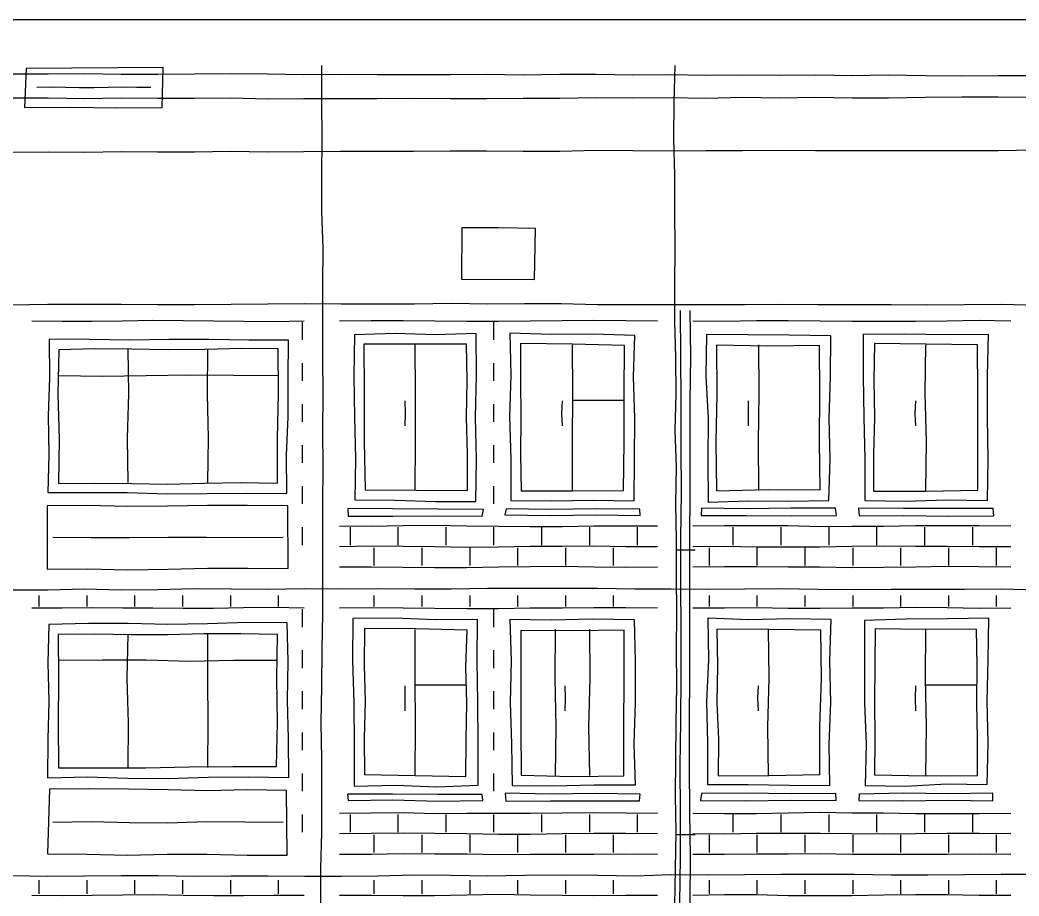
# Model space of a CAD drawing. Header units: millimetres. Extents: x 0 to 320, y 0 to 165.
# Drawn here: x 149.5 to 237.2, y 88.1 to 165 of the extents above; entities that cross this region are included whole.
import ezdxf

# ---------------------------------------------------------------- set-up
doc = ezdxf.new("R2010")
doc.units = ezdxf.units.MM
for name, color, linetype, true_color in [('01_KARKAS', 1, 'Continuous', 0xd62728), ('02_PROYOMY', 5, 'Continuous', 0x1f5fd6), ('03_BALKONY', 3, 'Continuous', 0x2ca02c), ('04_KLADKA', 32, 'Continuous', 0x8c5a2b), ('06_VODOSTOK', 4, 'Continuous', 0x0f9aa0), ('08_KRYSHA', 8, 'Continuous', 0x444444)]:
    doc.layers.add(name, color=color, linetype=linetype, true_color=true_color)

msp = doc.modelspace()

# ---------------------------------------------------------------- linework, layer by layer
at = {"layer": '01_KARKAS'}
for points in [[(240, 165), (236.8, 165), (233.6, 165), (230.4, 165), (227.2, 165), (224, 165), (220.8, 165), (217.6, 165), (214.4, 165), (211.2, 165), (208, 165), (204.8, 165), (201.6, 165), (198.4, 165), (195.2, 165), (192, 165), (188.8, 165), (185.6, 165), (182.4, 165), (179.2, 165), (176, 165), (172.8, 165), (169.6, 165), (166.4, 165), (163.2, 165), (160, 165), (156.8, 165), (153.6, 165), (150.4, 165), (147.2, 165)], [(175.918, 87.306), (175.909, 90.51), (175.99, 93.714), (175.984, 96.918), (175.989, 100.122), (175.944, 103.327), (175.986, 106.531), (176.018, 109.735), (176.096, 112.939), (176.083, 116.143), (176.093, 119.347), (176.097, 122.551), (176.105, 125.755), (176.081, 128.959), (176.101, 132.163), (176.082, 135.367), (176.09, 138.571), (176.079, 141.776), (176.122, 144.98), (176.002, 148.184), (175.986, 151.388), (176.036, 154.592), (175.993, 157.796), (176, 161)], [(206.98, 87.306), (207.036, 90.51), (207.092, 93.714), (207.023, 96.918), (207.044, 100.122), (207.098, 103.327), (207.137, 106.531), (207.106, 109.735), (207.139, 112.939), (207.101, 116.143), (207.109, 119.347), (207.069, 122.551), (207.112, 125.755), (207.008, 128.959), (207.077, 132.163), (207.046, 135.367), (206.981, 138.571), (206.973, 141.776), (206.989, 144.98), (206.967, 148.184), (206.971, 151.388), (206.893, 154.592), (206.899, 157.796), (207, 161)], [(148.742, 139.998), (151.959, 140.047), (155.175, 140.051), (158.392, 140.045), (161.608, 140.043), (164.825, 140.04), (168.041, 140.07), (171.258, 140.083), (174.474, 140.108), (177.691, 140.08), (180.907, 140.086), (184.124, 140.086), (187.34, 140.135), (190.557, 140.089), (193.773, 140.108), (196.99, 140.12), (200.206, 140.041), (203.423, 140.041), (206.639, 140.033), (209.856, 140.035), (213.072, 140.025), (216.289, 140.051), (219.505, 140.027), (222.722, 140.021), (225.938, 140.023), (229.155, 140.002), (232.371, 140.027), (235.588, 140.055), (238.804, 139.961)], [(148.742, 114.998), (151.959, 114.983), (155.175, 115.086), (158.392, 114.992), (161.608, 115.03), (164.825, 115.115), (168.041, 115.063), (171.258, 115.047), (174.474, 115.104), (177.691, 115.073), (180.907, 115.106), (184.124, 115.074), (187.34, 115.085), (190.557, 115.13), (193.773, 115.129), (196.99, 115.119), (200.206, 115.127), (203.423, 115.079), (206.639, 115.068), (209.856, 115.051), (213.072, 115.067), (216.289, 115.091), (219.505, 115.036), (222.722, 115.02), (225.938, 115.05), (229.155, 115.041), (232.371, 115.035), (235.588, 115.067), (238.804, 114.993)], [(148.742, 89.903), (151.959, 89.871), (155.175, 89.878), (158.392, 89.908), (161.608, 89.901), (164.825, 89.848), (168.041, 89.896), (171.258, 89.881), (174.474, 89.844), (177.691, 89.849), (180.907, 89.886), (184.124, 89.96), (187.34, 89.938), (190.557, 89.894), (193.773, 89.934), (196.99, 89.981), (200.206, 89.935), (203.423, 89.895), (206.639, 89.99), (209.856, 89.984), (213.072, 90.01), (216.289, 90.019), (219.505, 90.045), (222.722, 90.034), (225.938, 89.984), (229.155, 89.97), (232.371, 90.003), (235.588, 90.034), (238.804, 90.027)]]:
    msp.add_lwpolyline(points, dxfattribs=at)
at = {"layer": '02_PROYOMY'}
for points in [[(178.863, 137.363), (178.812, 133.745), (178.852, 130.126), (178.945, 126.508), (178.883, 122.889)], [(189.544, 137.476), (185.984, 137.363), (182.423, 137.475), (178.863, 137.363)], [(189.523, 122.731), (189.554, 126.417), (189.468, 130.104), (189.579, 133.79), (189.544, 137.476)], [(192.482, 137.514), (192.576, 133.84), (192.449, 130.164), (192.573, 126.491), (192.567, 122.816)], [(203.452, 137.296), (199.796, 137.413), (196.138, 137.392), (192.482, 137.514)], [(203.414, 122.797), (203.415, 126.422), (203.462, 130.047), (203.351, 133.672), (203.452, 137.296)], [(209.755, 137.387), (209.691, 133.713), (209.905, 130.042), (209.861, 126.368), (209.893, 122.694)], [(220.642, 137.278), (217.013, 137.329), (213.384, 137.354), (209.755, 137.387)], [(220.486, 122.832), (220.599, 126.442), (220.501, 130.055), (220.636, 133.666), (220.642, 137.278)], [(223.492, 137.408), (223.485, 133.759), (223.548, 130.111), (223.637, 126.463), (223.626, 122.814)], [(234.482, 137.408), (230.818, 137.353), (227.155, 137.421), (223.492, 137.408)], [(234.391, 122.816), (234.445, 126.464), (234.407, 130.112), (234.403, 133.76), (234.482, 137.408)], [(188.702, 136.555), (184.194, 136.546), (179.686, 136.539)], [(179.686, 136.539), (179.721, 132.276), (179.726, 128.014), (179.786, 123.751)], [(184.2, 123.7), (184.213, 127.967), (184.209, 132.233), (184.2, 136.5)], [(188.767, 123.701), (188.782, 126.915), (188.704, 130.128), (188.762, 133.342), (188.702, 136.555)], [(193.42, 136.594), (193.427, 133.361), (193.471, 130.128), (193.414, 126.895), (193.486, 123.663)], [(202.566, 136.429), (197.994, 136.556), (193.42, 136.594)], [(198, 123.7), (197.984, 127.967), (198.006, 132.233), (198, 136.5)], [(202.474, 123.697), (202.512, 127.941), (202.523, 132.185), (202.566, 136.429)], [(210.632, 136.455), (210.658, 132.197), (210.579, 127.94), (210.62, 123.682)], [(219.65, 136.432), (215.141, 136.382), (210.632, 136.455)], [(214.336, 123.7), (214.314, 127.967), (214.374, 132.233), (214.336, 136.5)], [(219.723, 123.775), (219.664, 127.993), (219.698, 132.213), (219.65, 136.432)], [(224.482, 136.598), (224.434, 133.359), (224.474, 130.119), (224.385, 126.879), (224.404, 123.639)], [(233.518, 136.497), (229, 136.541), (224.482, 136.598)], [(229, 123.7), (229.056, 127.967), (228.926, 132.233), (229, 136.5)], [(233.564, 123.733), (233.538, 127.988), (233.549, 132.242), (233.518, 136.497)], [(183.3, 129.37), (183.325, 130.465), (183.3, 131.56)], [(197.1, 129.37), (197.065, 130.465), (197.1, 131.56)], [(198, 131.636), (202.5, 131.636)], [(213.436, 129.37), (213.429, 130.465), (213.436, 131.56)], [(228.1, 129.37), (228.052, 130.465), (228.1, 131.56)], [(179.786, 123.751), (184.277, 123.743), (188.767, 123.701)], [(193.486, 123.663), (197.98, 123.668), (202.474, 123.697)], [(210.62, 123.682), (215.171, 123.779), (219.723, 123.775)], [(224.404, 123.639), (228.984, 123.655), (233.564, 123.733)], [(178.883, 122.889), (182.43, 122.849), (185.976, 122.738), (189.523, 122.731)], [(192.567, 122.816), (196.182, 122.793), (199.798, 122.842), (203.414, 122.797)], [(209.893, 122.694), (213.423, 122.807), (216.955, 122.755), (220.486, 122.832)], [(223.626, 122.814), (227.214, 122.76), (230.803, 122.874), (234.391, 122.816)], [(190.169, 122.047), (186.204, 122.071), (182.239, 122.108), (178.274, 122.122)], [(178.274, 122.122), (178.32, 121.45)], [(190.062, 121.456), (190.169, 122.047)], [(192.164, 122.091), (192.057, 121.563)], [(203.907, 122.056), (199.993, 122.088), (196.078, 122.033), (192.164, 122.091)], [(203.936, 121.523), (203.907, 122.056)], [(209.293, 122.143), (209.27, 121.523)], [(221.072, 122.14), (217.146, 122.167), (213.22, 122.088), (209.293, 122.143)], [(221.157, 121.515), (221.072, 122.14)], [(234.894, 122.113), (230.958, 122.128), (227.022, 122.134), (223.086, 122.159)], [(223.086, 122.159), (223.126, 121.471)], [(234.947, 121.478), (234.894, 122.113)], [(178.32, 121.45), (182.234, 121.444), (186.148, 121.472), (190.062, 121.456)], [(192.057, 121.563), (196.017, 121.507), (199.977, 121.565), (203.936, 121.523)], [(209.27, 121.523), (213.233, 121.514), (217.195, 121.493), (221.157, 121.515)], [(223.126, 121.471), (227.066, 121.505), (231.006, 121.455), (234.947, 121.478)], [(178.704, 112.474), (178.676, 108.791), (178.795, 105.109), (178.839, 101.426), (178.826, 97.743)], [(189.643, 112.397), (185.996, 112.364), (182.351, 112.489), (178.704, 112.474)], [(189.726, 97.833), (189.717, 101.474), (189.694, 105.115), (189.612, 108.756), (189.643, 112.397)], [(203.433, 112.344), (199.783, 112.412), (196.132, 112.325), (192.481, 112.384)], [(192.481, 112.384), (192.598, 108.744), (192.528, 105.102), (192.65, 101.462), (192.689, 97.821)], [(203.513, 97.866), (203.411, 101.485), (203.531, 105.105), (203.503, 108.725), (203.433, 112.344)], [(209.865, 112.49), (209.915, 108.84), (209.757, 105.192), (209.844, 101.542), (209.822, 97.893)], [(220.677, 112.384), (217.073, 112.456), (213.468, 112.354), (209.865, 112.49)], [(220.581, 97.811), (220.523, 101.455), (220.666, 105.097), (220.572, 108.741), (220.677, 112.384)], [(223.62, 112.293), (223.61, 108.671), (223.616, 105.05), (223.742, 101.429), (223.678, 97.808)], [(234.505, 112.512), (230.877, 112.427), (227.247, 112.42), (223.62, 112.293)], [(234.365, 97.899), (234.46, 101.551), (234.357, 105.206), (234.463, 108.858), (234.505, 112.512)], [(179.754, 111.59), (179.716, 108.384), (179.799, 105.178), (179.72, 101.973), (179.742, 98.767)], [(188.755, 111.45), (184.256, 111.573), (179.754, 111.59)], [(184.2, 98.7), (184.205, 102.967), (184.172, 107.233), (184.2, 111.5)], [(188.633, 98.617), (188.66, 101.826), (188.705, 105.034), (188.645, 108.243), (188.755, 111.45)], [(193.452, 111.405), (193.449, 107.176), (193.445, 102.947), (193.483, 98.718)], [(202.52, 111.453), (197.986, 111.393), (193.452, 111.405)], [(196.5, 98.7), (196.553, 102.967), (196.456, 107.233), (196.5, 111.5)], [(199.5, 98.7), (199.414, 102.967), (199.553, 107.233), (199.5, 111.5)], [(202.493, 98.662), (202.48, 102.926), (202.532, 107.189), (202.52, 111.453)], [(210.647, 111.528), (210.697, 108.313), (210.639, 105.098), (210.795, 101.885), (210.757, 98.67)], [(219.791, 111.442), (215.219, 111.505), (210.647, 111.528)], [(215.2, 98.7), (215.139, 102.967), (215.241, 107.233), (215.2, 111.5)], [(219.677, 98.766), (219.684, 102.991), (219.825, 107.216), (219.791, 111.442)], [(224.547, 111.571), (224.52, 108.364), (224.491, 105.158), (224.529, 101.951), (224.492, 98.745)], [(233.446, 111.529), (228.997, 111.508), (224.547, 111.571)], [(229, 98.7), (229.056, 102.967), (228.957, 107.233), (229, 111.5)], [(233.526, 98.693), (233.531, 101.902), (233.465, 105.111), (233.481, 108.32), (233.446, 111.529)], [(183.3, 104.37), (183.309, 105.465), (183.3, 106.56)], [(184.2, 106.636), (188.7, 106.636)], [(197.35, 104.37), (197.377, 105.465), (197.35, 106.56)], [(214.3, 104.37), (214.254, 105.465), (214.3, 106.56)], [(228.1, 104.37), (228.074, 105.465), (228.1, 106.56)], [(229, 106.636), (233.5, 106.636)], [(179.742, 98.767), (184.187, 98.691), (188.633, 98.617)], [(193.483, 98.718), (197.987, 98.616), (202.493, 98.662)], [(210.757, 98.67), (215.217, 98.691), (219.677, 98.766)], [(224.492, 98.745), (229.009, 98.665), (233.526, 98.693)], [(178.826, 97.743), (182.459, 97.83), (186.093, 97.711), (189.726, 97.833)], [(192.689, 97.821), (196.297, 97.785), (199.905, 97.883), (203.513, 97.866)], [(209.822, 97.893), (213.409, 97.903), (216.995, 97.834), (220.581, 97.811)], [(223.678, 97.808), (227.241, 97.767), (230.802, 97.964), (234.365, 97.899)], [(190.077, 97.03), (186.132, 97.034), (182.188, 97.039), (178.243, 97.049)], [(178.243, 97.049), (178.3, 96.494)], [(178.3, 96.494), (182.24, 96.545), (186.18, 96.451), (190.12, 96.502)], [(190.12, 96.502), (190.077, 97.03)], [(203.937, 97.067), (199.99, 97.123), (196.042, 97.068), (192.095, 97.151)], [(192.095, 97.151), (192.145, 96.452)], [(192.145, 96.452), (196.056, 96.472), (199.968, 96.455), (203.88, 96.472)], [(203.88, 96.472), (203.937, 97.067)], [(209.308, 97.106), (209.233, 96.502)], [(209.233, 96.502), (213.191, 96.459), (217.15, 96.529), (221.109, 96.501)], [(221.104, 97.121), (217.172, 97.097), (213.24, 97.148), (209.308, 97.106)], [(221.109, 96.501), (221.104, 97.121)], [(223.127, 97.066), (223.11, 96.5)], [(223.11, 96.5), (227.032, 96.478), (230.955, 96.514), (234.878, 96.454)], [(234.859, 97.137), (230.949, 97.096), (227.038, 97.128), (223.127, 97.066)], [(234.878, 96.454), (234.859, 97.137)]]:
    msp.add_lwpolyline(points, dxfattribs=at)
at = {"layer": '03_BALKONY'}
for points in [[(152.082, 136.987), (152.116, 133.621), (151.983, 130.256), (152.036, 126.89), (151.95, 123.525)], [(173.084, 136.884), (169.584, 136.887), (166.084, 136.966), (162.583, 136.953), (159.083, 136.897), (155.583, 136.951), (152.082, 136.987)], [(172.922, 123.439), (172.897, 126.801), (173.035, 130.161), (173.054, 133.523), (173.084, 136.884)], [(152.912, 136.064), (152.845, 132.147), (152.955, 128.23), (152.892, 124.312)], [(172.156, 136.149), (168.949, 136.157), (165.742, 136.087), (162.534, 136.057), (159.327, 136.098), (156.119, 136.141), (152.912, 136.064)], [(159, 124.4), (158.938, 128.3), (159.052, 132.2), (159, 136.1)], [(166, 124.4), (166.063, 128.3), (165.971, 132.2), (166, 136.1)], [(172.103, 124.349), (172.115, 128.282), (172.188, 132.215), (172.156, 136.149)], [(152.9, 133.8), (156.74, 133.741), (160.58, 133.792), (164.42, 133.846), (168.26, 133.815), (172.1, 133.8)], [(152.892, 124.312), (156.094, 124.344), (159.296, 124.318), (162.498, 124.263), (165.699, 124.34), (168.901, 124.399), (172.103, 124.349)], [(151.95, 123.525), (155.445, 123.541), (158.941, 123.516), (162.436, 123.413), (165.931, 123.451), (169.427, 123.478), (172.922, 123.439)], [(173.001, 122.352), (169.485, 122.379), (165.969, 122.377), (162.453, 122.34), (158.937, 122.301), (155.421, 122.378), (151.905, 122.37)], [(151.905, 122.37), (151.911, 116.799)], [(173.04, 116.856), (173.001, 122.352)], [(152.4, 119.6), (155.767, 119.571), (159.133, 119.569), (162.5, 119.623), (165.867, 119.618), (169.233, 119.588), (172.6, 119.6)], [(151.911, 116.799), (155.432, 116.817), (158.954, 116.745), (162.475, 116.812), (165.997, 116.882), (169.518, 116.876), (173.04, 116.856)], [(152.041, 111.934), (151.944, 108.576), (152.036, 105.217), (151.944, 101.859), (151.919, 98.501)], [(172.944, 112.086), (169.46, 112.126), (165.977, 111.997), (162.493, 111.954), (159.008, 112.025), (155.524, 112.021), (152.041, 111.934)], [(173.095, 98.522), (173.062, 101.913), (172.987, 105.304), (173.031, 108.696), (172.944, 112.086)], [(152.856, 111.064), (152.882, 107.165), (152.855, 103.265), (152.889, 99.366)], [(172.098, 111.074), (168.891, 111.122), (165.684, 111.113), (162.477, 111.023), (159.27, 111.024), (156.063, 111.085), (152.856, 111.064)], [(159, 99.4), (159.03, 103.3), (158.928, 107.2), (159, 111.1)], [(166, 99.4), (166.012, 103.3), (166.008, 107.2), (166, 111.1)], [(172.015, 99.483), (172.11, 103.346), (172.044, 107.211), (172.098, 111.074)], [(152.9, 108.8), (156.74, 108.834), (160.58, 108.837), (164.42, 108.736), (168.26, 108.807), (172.1, 108.8)], [(152.889, 99.366), (156.714, 99.368), (160.54, 99.375), (164.365, 99.448), (168.19, 99.475), (172.015, 99.483)], [(151.919, 98.501), (155.449, 98.567), (158.978, 98.455), (162.507, 98.431), (166.037, 98.541), (169.566, 98.588), (173.095, 98.522)], [(152.097, 97.49), (151.916, 91.807)], [(172.912, 97.378), (169.443, 97.422), (165.974, 97.35), (162.505, 97.441), (159.036, 97.492), (155.566, 97.516), (152.097, 97.49)], [(172.942, 91.702), (172.912, 97.378)], [(152.4, 94.6), (155.767, 94.647), (159.133, 94.578), (162.5, 94.538), (165.867, 94.646), (169.233, 94.624), (172.6, 94.6)], [(151.916, 91.807), (155.42, 91.775), (158.925, 91.71), (162.429, 91.793), (165.934, 91.792), (169.438, 91.702), (172.942, 91.702)]]:
    msp.add_lwpolyline(points, dxfattribs=at)
at = {"layer": '04_KLADKA'}
for points in [[(150.55, 138.6), (153.206, 138.565), (155.861, 138.56), (158.517, 138.581), (161.172, 138.656), (163.828, 138.633), (166.483, 138.606), (169.139, 138.554), (171.794, 138.547), (174.45, 138.6)], [(177.55, 138.6), (180.34, 138.631), (183.13, 138.625), (185.92, 138.601), (188.71, 138.556), (191.5, 138.573), (194.29, 138.603), (197.08, 138.622), (199.87, 138.667), (202.66, 138.619), (205.45, 138.6)], [(208.55, 138.6), (211.34, 138.571), (214.13, 138.639), (216.92, 138.621), (219.71, 138.607), (222.5, 138.561), (225.29, 138.562), (228.08, 138.578), (230.87, 138.608), (233.66, 138.642), (236.45, 138.6)], [(174.3, 136.92), (174.3, 138.48)], [(191.1, 136.92), (191.1, 138.48)], [(174.3, 133.32), (174.3, 134.88)], [(191.1, 133.32), (191.1, 134.88)], [(174.3, 129.72), (174.3, 131.28)], [(191.1, 129.72), (191.1, 131.28)], [(174.3, 126.12), (174.3, 127.68)], [(191.1, 126.12), (191.1, 127.68)], [(174.3, 122.52), (174.3, 124.08)], [(191.1, 122.52), (191.1, 124.08)], [(174.3, 118.92), (174.3, 120.48)], [(177.55, 120.6), (180.34, 120.581), (183.13, 120.625), (185.92, 120.667), (188.71, 120.618), (191.5, 120.586), (194.29, 120.544), (197.08, 120.55), (199.87, 120.596), (202.66, 120.609), (205.45, 120.6)], [(178.5, 118.92), (178.5, 120.48)], [(182.7, 118.92), (182.7, 120.48)], [(186.9, 118.92), (186.9, 120.48)], [(191.1, 118.92), (191.1, 120.48)], [(195.3, 118.92), (195.3, 120.48)], [(199.5, 118.92), (199.5, 120.48)], [(203.7, 118.92), (203.7, 120.48)], [(208.55, 120.6), (211.34, 120.631), (214.13, 120.634), (216.92, 120.636), (219.71, 120.548), (222.5, 120.565), (225.29, 120.567), (228.08, 120.621), (230.87, 120.631), (233.66, 120.642), (236.45, 120.6)], [(212.1, 118.92), (212.1, 120.48)], [(216.3, 118.92), (216.3, 120.48)], [(220.5, 118.92), (220.5, 120.48)], [(224.7, 118.92), (224.7, 120.48)], [(228.9, 118.92), (228.9, 120.48)], [(233.1, 118.92), (233.1, 120.48)], [(177.55, 118.8), (180.34, 118.834), (183.13, 118.832), (185.92, 118.794), (188.71, 118.737), (191.5, 118.75), (194.29, 118.812), (197.08, 118.818), (199.87, 118.84), (202.66, 118.804), (205.45, 118.8)], [(180.6, 117.12), (180.6, 118.68)], [(184.8, 117.12), (184.8, 118.68)], [(189, 117.12), (189, 118.68)], [(193.2, 117.12), (193.2, 118.68)], [(197.4, 117.12), (197.4, 118.68)], [(201.6, 117.12), (201.6, 118.68)], [(208.55, 118.8), (211.34, 118.819), (214.13, 118.767), (216.92, 118.75), (219.71, 118.746), (222.5, 118.807), (225.29, 118.857), (228.08, 118.821), (230.87, 118.816), (233.66, 118.794), (236.45, 118.8)], [(210, 117.12), (210, 118.68)], [(214.2, 117.12), (214.2, 118.68)], [(218.4, 117.12), (218.4, 118.68)], [(222.6, 117.12), (222.6, 118.68)], [(226.8, 117.12), (226.8, 118.68)], [(231, 117.12), (231, 118.68)], [(235.2, 117.12), (235.2, 118.68)], [(177.55, 117), (180.34, 117), (183.13, 116.965), (185.92, 116.934), (188.71, 116.955), (191.5, 117.016), (194.29, 117.02), (197.08, 117.057), (199.87, 117.018), (202.66, 116.964), (205.45, 117)], [(208.55, 117), (211.34, 117.049), (214.13, 117.044), (216.92, 117.008), (219.71, 117.008), (222.5, 116.937), (225.29, 116.987), (228.08, 116.996), (230.87, 117.051), (233.66, 117.049), (236.45, 117)], [(151.2, 113.52), (151.2, 114.5)], [(155.4, 113.52), (155.4, 114.5)], [(159.6, 113.52), (159.6, 114.5)], [(163.8, 113.52), (163.8, 114.5)], [(168, 113.52), (168, 114.5)], [(172.2, 113.52), (172.2, 114.5)], [(180.6, 113.52), (180.6, 114.5)], [(184.8, 113.52), (184.8, 114.5)], [(189, 113.52), (189, 114.5)], [(193.2, 113.52), (193.2, 114.5)], [(197.4, 113.52), (197.4, 114.5)], [(201.6, 113.52), (201.6, 114.5)], [(210, 113.52), (210, 114.5)], [(214.2, 113.52), (214.2, 114.5)], [(218.4, 113.52), (218.4, 114.5)], [(222.6, 113.52), (222.6, 114.5)], [(226.8, 113.52), (226.8, 114.5)], [(231, 113.52), (231, 114.5)], [(235.2, 113.52), (235.2, 114.5)], [(150.55, 113.4), (153.206, 113.411), (155.861, 113.439), (158.517, 113.41), (161.172, 113.398), (163.828, 113.364), (166.483, 113.372), (169.139, 113.43), (171.794, 113.453), (174.45, 113.4)], [(174.3, 111.72), (174.3, 113.28)], [(177.55, 113.4), (180.34, 113.445), (183.13, 113.405), (185.92, 113.368), (188.71, 113.344), (191.5, 113.351), (194.29, 113.399), (197.08, 113.416), (199.87, 113.44), (202.66, 113.431), (205.45, 113.4)], [(191.1, 111.72), (191.1, 113.28)], [(208.55, 113.4), (211.34, 113.418), (214.13, 113.427), (216.92, 113.389), (219.71, 113.376), (222.5, 113.396), (225.29, 113.418), (228.08, 113.465), (230.87, 113.429), (233.66, 113.385), (236.45, 113.4)], [(174.3, 108.12), (174.3, 109.68)], [(191.1, 108.12), (191.1, 109.68)], [(174.3, 104.52), (174.3, 106.08)], [(191.1, 104.52), (191.1, 106.08)], [(174.3, 100.92), (174.3, 102.48)], [(191.1, 100.92), (191.1, 102.48)], [(174.3, 97.32), (174.3, 98.88)], [(191.1, 97.32), (191.1, 98.88)], [(174.3, 93.72), (174.3, 95.28)], [(177.55, 95.4), (180.34, 95.428), (183.13, 95.441), (185.92, 95.366), (188.71, 95.375), (191.5, 95.394), (194.29, 95.394), (197.08, 95.429), (199.87, 95.439), (202.66, 95.417), (205.45, 95.4)], [(178.5, 93.72), (178.5, 95.28)], [(182.7, 93.72), (182.7, 95.28)], [(186.9, 93.72), (186.9, 95.28)], [(191.1, 93.72), (191.1, 95.28)], [(195.3, 93.72), (195.3, 95.28)], [(199.5, 93.72), (199.5, 95.28)], [(203.7, 93.72), (203.7, 95.28)], [(208.55, 95.4), (211.34, 95.362), (214.13, 95.344), (216.92, 95.403), (219.71, 95.463), (222.5, 95.419), (225.29, 95.425), (228.08, 95.35), (230.87, 95.353), (233.66, 95.355), (236.45, 95.4)], [(212.1, 93.72), (212.1, 95.28)], [(216.3, 93.72), (216.3, 95.28)], [(220.5, 93.72), (220.5, 95.28)], [(224.7, 93.72), (224.7, 95.28)], [(228.9, 93.72), (228.9, 95.28)], [(233.1, 93.72), (233.1, 95.28)], [(177.55, 93.6), (180.34, 93.621), (183.13, 93.657), (185.92, 93.639), (188.71, 93.597), (191.5, 93.551), (194.29, 93.557), (197.08, 93.605), (199.87, 93.64), (202.66, 93.636), (205.45, 93.6)], [(180.6, 91.92), (180.6, 93.48)], [(184.8, 91.92), (184.8, 93.48)], [(189, 91.92), (189, 93.48)], [(193.2, 91.92), (193.2, 93.48)], [(197.4, 91.92), (197.4, 93.48)], [(201.6, 91.92), (201.6, 93.48)], [(208.55, 93.6), (211.34, 93.58), (214.13, 93.618), (216.92, 93.636), (219.71, 93.638), (222.5, 93.592), (225.29, 93.562), (228.08, 93.595), (230.87, 93.632), (233.66, 93.625), (236.45, 93.6)], [(210, 91.92), (210, 93.48)], [(214.2, 91.92), (214.2, 93.48)], [(218.4, 91.92), (218.4, 93.48)], [(222.6, 91.92), (222.6, 93.48)], [(226.8, 91.92), (226.8, 93.48)], [(231, 91.92), (231, 93.48)], [(235.2, 91.92), (235.2, 93.48)], [(177.55, 91.8), (180.34, 91.794), (183.13, 91.859), (185.92, 91.826), (188.71, 91.821), (191.5, 91.761), (194.29, 91.777), (197.08, 91.786), (199.87, 91.797), (202.66, 91.831), (205.45, 91.8)], [(208.55, 91.8), (211.34, 91.786), (214.13, 91.805), (216.92, 91.822), (219.71, 91.845), (222.5, 91.788), (225.29, 91.777), (228.08, 91.777), (230.87, 91.775), (233.66, 91.806), (236.45, 91.8)], [(151.2, 88.32), (151.2, 89.5)], [(155.4, 88.32), (155.4, 89.5)], [(159.6, 88.32), (159.6, 89.5)], [(163.8, 88.32), (163.8, 89.5)], [(168, 88.32), (168, 89.5)], [(172.2, 88.32), (172.2, 89.5)], [(180.6, 88.32), (180.6, 89.5)], [(184.8, 88.32), (184.8, 89.5)], [(189, 88.32), (189, 89.5)], [(193.2, 88.32), (193.2, 89.5)], [(197.4, 88.32), (197.4, 89.5)], [(201.6, 88.32), (201.6, 89.5)], [(210, 88.32), (210, 89.5)], [(214.2, 88.32), (214.2, 89.5)], [(218.4, 88.32), (218.4, 89.5)], [(222.6, 88.32), (222.6, 89.5)], [(226.8, 88.32), (226.8, 89.5)], [(231, 88.32), (231, 89.5)], [(235.2, 88.32), (235.2, 89.5)], [(150.55, 88.2), (153.206, 88.151), (155.861, 88.18), (158.517, 88.232), (161.172, 88.238), (163.828, 88.178), (166.483, 88.148), (169.139, 88.148), (171.794, 88.198), (174.45, 88.2)], [(177.55, 88.2), (180.34, 88.186), (183.13, 88.166), (185.92, 88.169), (188.71, 88.215), (191.5, 88.264), (194.29, 88.223), (197.08, 88.194), (199.87, 88.149), (202.66, 88.184), (205.45, 88.2)], [(208.55, 88.2), (211.34, 88.246), (214.13, 88.236), (216.92, 88.156), (219.71, 88.165), (222.5, 88.163), (225.29, 88.22), (228.08, 88.239), (230.87, 88.257), (233.66, 88.179), (236.45, 88.2)]]:
    msp.add_lwpolyline(points, dxfattribs=at)
at = {"layer": '06_VODOSTOK'}
for points in [[(207.412, 87.5), (207.451, 91.5), (207.473, 95.5), (207.448, 99.5), (207.508, 103.5), (207.524, 107.5), (207.533, 111.5), (207.506, 115.5), (207.508, 119.5), (207.553, 123.5), (207.522, 127.5), (207.535, 131.5), (207.485, 135.5), (207.475, 139.5)], [(208.314, 87.5), (208.342, 91.5), (208.294, 95.5), (208.257, 99.5), (208.245, 103.5), (208.283, 107.5), (208.287, 111.5), (208.278, 115.5), (208.278, 119.5), (208.3, 123.5), (208.305, 127.5), (208.3, 131.5), (208.358, 135.5), (208.325, 139.5)], [(207.05, 118.5), (208.75, 118.5)], [(207.05, 93.5), (208.75, 93.5)]]:
    msp.add_lwpolyline(points, dxfattribs=at)
at = {"layer": '08_KRYSHA'}
for points in [[(150.054, 160.743), (149.914, 157.327)], [(162.07, 160.819), (158.064, 160.812), (154.059, 160.762), (150.054, 160.743)], [(161.978, 157.319), (162.07, 160.819)], [(148.778, 160.271), (151.985, 160.287), (155.191, 160.292), (158.397, 160.248), (161.603, 160.236), (164.809, 160.273), (168.015, 160.289), (171.222, 160.282), (174.428, 160.229), (177.634, 160.245), (180.84, 160.214), (184.046, 160.205), (187.253, 160.215), (190.459, 160.237), (193.665, 160.192), (196.871, 160.236), (200.077, 160.236), (203.284, 160.175), (206.49, 160.202), (209.696, 160.155), (212.902, 160.172), (216.108, 160.154), (219.314, 160.183), (222.521, 160.126), (225.727, 160.186), (228.933, 160.132), (232.139, 160.099), (235.345, 160.126), (238.552, 160.14)], [(151, 159.1), (152.25, 159.139), (153.5, 159.099), (154.75, 159.082), (156, 159.067), (157.25, 159.093), (158.5, 159.132), (159.75, 159.099), (161, 159.1)], [(148.778, 158.169), (151.985, 158.166), (155.191, 158.115), (158.397, 158.154), (161.603, 158.127), (164.809, 158.128), (168.015, 158.161), (171.222, 158.089), (174.428, 158.099), (177.634, 158.101), (180.84, 158.115), (184.046, 158.135), (187.253, 158.116), (190.459, 158.103), (193.665, 158.128), (196.871, 158.128), (200.077, 158.183), (203.284, 158.171), (206.49, 158.206), (209.696, 158.142), (212.902, 158.214), (216.108, 158.157), (219.314, 158.228), (222.521, 158.166), (225.727, 158.176), (228.933, 158.231), (232.139, 158.268), (235.345, 158.245), (238.552, 158.222)], [(149.914, 157.327), (153.935, 157.361), (157.957, 157.275), (161.978, 157.319)], [(148.778, 153.408), (151.985, 153.421), (155.191, 153.394), (158.397, 153.444), (161.603, 153.417), (164.809, 153.415), (168.015, 153.472), (171.222, 153.431), (174.428, 153.466), (177.634, 153.491), (180.84, 153.474), (184.046, 153.488), (187.253, 153.505), (190.459, 153.527), (193.665, 153.473), (196.871, 153.485), (200.077, 153.561), (203.284, 153.542), (206.49, 153.512), (209.696, 153.546), (212.902, 153.545), (216.108, 153.586), (219.314, 153.534), (222.521, 153.553), (225.727, 153.552), (228.933, 153.558), (232.139, 153.557), (235.345, 153.551), (238.552, 153.595)], [(188.275, 146.762), (188.25, 142.241)], [(194.737, 146.712), (191.506, 146.762), (188.275, 146.762)], [(194.642, 142.214), (194.737, 146.712)], [(188.25, 142.241), (194.642, 142.214)]]:
    msp.add_lwpolyline(points, dxfattribs=at)

doc.saveas('drawing.dxf')
